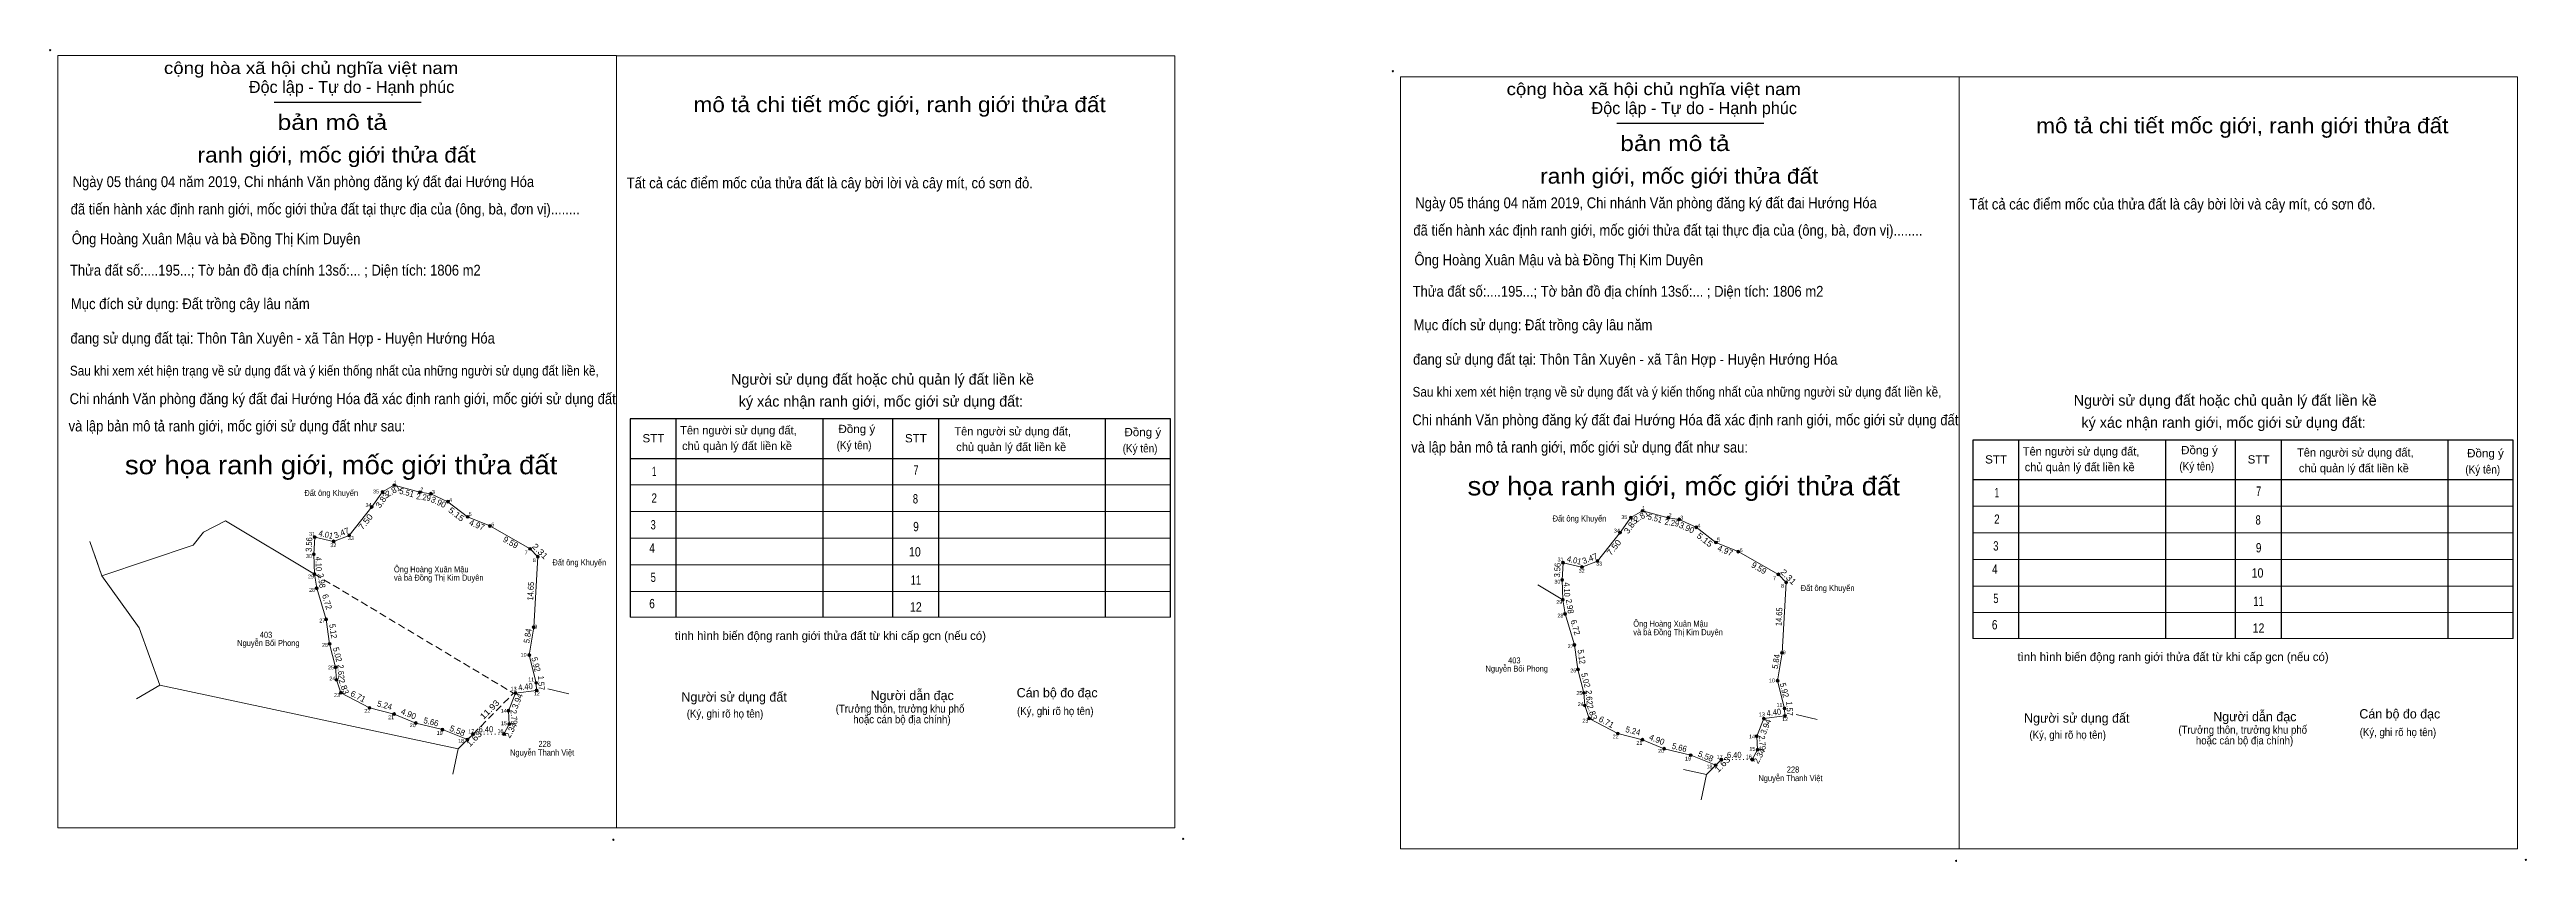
# Model space of a CAD drawing. Header units: metres. Extents: x 552359 to 552912, y 1839972 to 1840607.
# Drawn here: x 552359 to 552872, y 1840438 to 1840607 of the extents above; entities that cross this region are included whole.
import ezdxf
from ezdxf.enums import TextEntityAlignment as Align

# ---------------------------------------------------------------- set-up
doc = ezdxf.new("R2010")
doc.units = ezdxf.units.M
doc.header["$LTSCALE"] = 0.5
doc.header["$PDMODE"] = 32
doc.header["$PDSIZE"] = 0.25
doc.linetypes.add('DOTTED', pattern=[1.5, 0.3, -1.2])
doc.linetypes.add('MEDIUM_DASHED', pattern=[4.5, 3, -1.5])
for name, color, linetype, lineweight in [('10', 7, 'Continuous', 13), ('2', 7, 'Continuous', 13), ('49', 7, 'Continuous', 13), ('63', 7, 'Continuous', 13)]:
    doc.layers.add(name, color=color, linetype=linetype, lineweight=lineweight)
doc.layers.add('16', color=7, linetype='Continuous')

msp = doc.modelspace()

# ---------------------------------------------------------------- hatches: boundary and pattern name
at = {"layer": '63'}
for points in [[(552430.5421, 1840516.4923, 1), (552429.9421, 1840516.4923, 1)], [(552425.8721, 1840511.9723, 1), (552425.2721, 1840511.9723, 1)], [(552428.1121, 1840515.0823, 1), (552427.5121, 1840515.0823, 1)], [(552435.8621, 1840515.0423, 1), (552435.2621, 1840515.0423, 1)], [(552438.1321, 1840514.7123, 1), (552437.5321, 1840514.7123, 1)], [(552441.6721, 1840513.0723, 1), (552441.0721, 1840513.0723, 1)], [(552689.1321, 1840511.1823, 1), (552688.5321, 1840511.1823, 1)], [(552414.0721, 1840505.7223, 1), (552413.4721, 1840505.7223, 1)], [(552421.2221, 1840506.0823, 1), (552420.6221, 1840506.0823, 1)], [(552445.7421, 1840509.9223, 1), (552445.1421, 1840509.9223, 1)], [(552450.3421, 1840508.0323, 1), (552449.7421, 1840508.0323, 1)], [(552684.4621, 1840506.6623, 1), (552683.8621, 1840506.6623, 1)], [(552686.7021, 1840509.7723, 1), (552686.1021, 1840509.7723, 1)], [(552694.4521, 1840509.7323, 1), (552693.8521, 1840509.7323, 1)], [(552696.7221, 1840509.4023, 1), (552696.1221, 1840509.4023, 1)], [(552700.2621, 1840507.7623, 1), (552699.6621, 1840507.7623, 1)], [(552413.8921, 1840502.1623, 1), (552413.2921, 1840502.1623, 1)], [(552417.9821, 1840504.8323, 1), (552417.3821, 1840504.8323, 1)], [(552458.6821, 1840503.3023, 1), (552458.0821, 1840503.3023, 1)], [(552460.3021, 1840501.6623, 1), (552459.7021, 1840501.6623, 1)], [(552672.6621, 1840500.4123, 1), (552672.0621, 1840500.4123, 1)], [(552679.8121, 1840500.7723, 1), (552679.2121, 1840500.7723, 1)], [(552704.3321, 1840504.6123, 1), (552703.7321, 1840504.6123, 1)], [(552708.9321, 1840502.7223, 1), (552708.3321, 1840502.7223, 1)], [(552414.0321, 1840498.0623, 1), (552413.4321, 1840498.0623, 1)], [(552414.5021, 1840495.1223, 1), (552413.9021, 1840495.1223, 1)], [(552672.4821, 1840496.8523, 1), (552671.8821, 1840496.8523, 1)], [(552676.5721, 1840499.5223, 1), (552675.9721, 1840499.5223, 1)], [(552717.2721, 1840497.9923, 1), (552716.6721, 1840497.9923, 1)], [(552718.8921, 1840496.3523, 1), (552718.2921, 1840496.3523, 1)], [(552672.6221, 1840492.7523, 1), (552672.0221, 1840492.7523, 1)], [(552673.0921, 1840489.8123, 1), (552672.4921, 1840489.8123, 1)], [(552416.4221, 1840488.6823, 1), (552415.8221, 1840488.6823, 1)], [(552459.4421, 1840487.0423, 1), (552458.8421, 1840487.0423, 1)], [(552417.1621, 1840483.6123, 1), (552416.5621, 1840483.6123, 1)], [(552458.5121, 1840481.2723, 1), (552457.9121, 1840481.2723, 1)], [(552675.0121, 1840483.3723, 1), (552674.4121, 1840483.3723, 1)], [(552718.0321, 1840481.7323, 1), (552717.4321, 1840481.7323, 1)], [(552418.4021, 1840478.7523, 1), (552417.8021, 1840478.7523, 1)], [(552418.5821, 1840476.1423, 1), (552417.9821, 1840476.1423, 1)], [(552459.9521, 1840475.5323, 1), (552459.3521, 1840475.5323, 1)], [(552675.7521, 1840478.3023, 1), (552675.1521, 1840478.3023, 1)], [(552717.1021, 1840475.9623, 1), (552716.5021, 1840475.9623, 1)], [(552419.4821, 1840473.4623, 1), (552418.8821, 1840473.4623, 1)], [(552425.4221, 1840470.3423, 1), (552424.8221, 1840470.3423, 1)], [(552430.5021, 1840469.0423, 1), (552429.9021, 1840469.0423, 1)], [(552454.2021, 1840469.7523, 1), (552453.6021, 1840469.7523, 1)], [(552455.6721, 1840473.4123, 1), (552455.0721, 1840473.4123, 1)], [(552460.0421, 1840473.9623, 1), (552459.4421, 1840473.9623, 1)], [(552676.9921, 1840473.4423, 1), (552676.3921, 1840473.4423, 1)], [(552677.1721, 1840470.8323, 1), (552676.5721, 1840470.8323, 1)], [(552718.5421, 1840470.2223, 1), (552717.9421, 1840470.2223, 1)], [(552435.0321, 1840467.1823, 1), (552434.4321, 1840467.1823, 1)], [(552440.5321, 1840465.8323, 1), (552439.9321, 1840465.8323, 1)], [(552446.8621, 1840464.9123, 1), (552446.2621, 1840464.9123, 1)], [(552453.2621, 1840464.9123, 1), (552452.6621, 1840464.9123, 1)], [(552454.3721, 1840466.9723, 1), (552453.7721, 1840466.9723, 1)], [(552678.0721, 1840468.1523, 1), (552677.4721, 1840468.1523, 1)], [(552684.0121, 1840465.0323, 1), (552683.4121, 1840465.0323, 1)], [(552712.7921, 1840464.4423, 1), (552712.1921, 1840464.4423, 1)], [(552714.2621, 1840468.1023, 1), (552713.6621, 1840468.1023, 1)], [(552718.6321, 1840468.6523, 1), (552718.0321, 1840468.6523, 1)], [(552445.7121, 1840463.7623, 1), (552445.1121, 1840463.7623, 1)], [(552689.0921, 1840463.7323, 1), (552688.4921, 1840463.7323, 1)], [(552693.6221, 1840461.8723, 1), (552693.0221, 1840461.8723, 1)], [(552699.1221, 1840460.5223, 1), (552698.5221, 1840460.5223, 1)], [(552705.4521, 1840459.6023, 1), (552704.8521, 1840459.6023, 1)], [(552711.8521, 1840459.6023, 1), (552711.2521, 1840459.6023, 1)], [(552712.9621, 1840461.6623, 1), (552712.3621, 1840461.6623, 1)], [(552704.3021, 1840458.4523, 1), (552703.7021, 1840458.4523, 1)]]:
    msp.add_hatch(color=256, dxfattribs=at).paths.add_polyline_path(points)

# ---------------------------------------------------------------- linework, layer by layer
at = {"layer": '10'}
for p, q in [((552395.27, 1840509.13), (552413.74, 1840498.06)), ((552367.22, 1840504.79), (552369.71, 1840497.72)), ((552368.15, 1840502.14), (552369.71, 1840497.72)), ((552667.16, 1840495.85), (552672.33, 1840492.75)), ((552376.86, 1840472.18), (552381.72, 1840475.04)), ((552376.86, 1840472.18), (552381.72, 1840475.04)), ((552381.72, 1840475.04), (552443.5, 1840461.82)), ((552697.33, 1840457.53), (552702.09, 1840456.51))]:
    msp.add_line(p, q, dxfattribs=at)
for points in [[(552459.75, 1840473.96), (552459.66, 1840475.53), (552458.22, 1840481.27), (552459.15, 1840487.04), (552460.01, 1840501.66), (552458.39, 1840503.3), (552450.05, 1840508.03), (552445.45, 1840509.92), (552441.38, 1840513.07), (552437.84, 1840514.71), (552435.57, 1840515.04), (552430.25, 1840516.49), (552427.82, 1840515.08), (552425.58, 1840511.97), (552420.93, 1840506.08), (552417.69, 1840504.83), (552413.78, 1840505.72), (552413.6, 1840502.16), (552413.74, 1840498.06), (552414.21, 1840495.12), (552416.13, 1840488.68), (552416.87, 1840483.61), (552418.11, 1840478.75), (552418.29, 1840476.14)], [(552718.34, 1840468.65), (552718.25, 1840470.22), (552716.81, 1840475.96), (552717.74, 1840481.73), (552718.6, 1840496.35), (552716.98, 1840497.99), (552708.64, 1840502.72), (552704.04, 1840504.61), (552699.97, 1840507.76), (552696.43, 1840509.4), (552694.16, 1840509.73), (552688.84, 1840511.18), (552686.41, 1840509.77), (552684.17, 1840506.66), (552679.52, 1840500.77), (552676.28, 1840499.52), (552672.37, 1840500.41), (552672.19, 1840496.85), (552672.33, 1840492.75), (552672.8, 1840489.81), (552674.72, 1840483.37), (552675.46, 1840478.3), (552676.7, 1840473.44), (552676.88, 1840470.83)], [(552369.71, 1840497.72), (552388.57, 1840504.07), (552390.76, 1840506.76), (552395.27, 1840509.13)], [(552369.71, 1840497.72), (552388.57, 1840504.07), (552390.76, 1840506.76), (552395.27, 1840509.13)], [(552381.72, 1840475.04), (552377.39, 1840486.93), (552369.71, 1840497.72)], [(552381.72, 1840475.04), (552377.39, 1840486.93), (552369.71, 1840497.72)], [(552418.29, 1840476.14), (552419.19, 1840473.46), (552425.13, 1840470.34), (552430.21, 1840469.04), (552434.74, 1840467.18), (552440.24, 1840465.83), (552445.42, 1840463.76)], [(552452.97, 1840464.91), (552454.08, 1840466.97), (552453.91, 1840469.75), (552455.38, 1840473.41)], [(552676.88, 1840470.83), (552677.78, 1840468.15), (552683.72, 1840465.03), (552688.8, 1840463.73), (552693.33, 1840461.87), (552698.83, 1840460.52), (552704.01, 1840458.45)], [(552711.56, 1840459.6), (552712.67, 1840461.66), (552712.5, 1840464.44), (552713.97, 1840468.1)]]:
    msp.add_lwpolyline(points, dxfattribs=at)
at = {"layer": '2', "lineweight": 25}
for p, q in [((552405.39, 1840595.9), (552435.81, 1840595.9)), ((552683.52, 1840591.52), (552713.94, 1840591.52)), ((552488.59, 1840530.21), (552488.59, 1840489.12)), ((552519.04, 1840530.21), (552519.04, 1840489.12)), ((552533.44, 1840530.21), (552533.44, 1840489.12)), ((552542.97, 1840530.21), (552542.97, 1840489.12)), ((552577.52, 1840530.11), (552577.52, 1840489.12)), ((552766.72, 1840525.83), (552766.72, 1840484.74)), ((552797.17, 1840525.83), (552797.17, 1840484.74)), ((552811.57, 1840525.83), (552811.57, 1840484.74)), ((552821.1, 1840525.83), (552821.1, 1840484.74)), ((552855.65, 1840525.73), (552855.65, 1840484.74)), ((552479.12, 1840522.05), (552591.04, 1840522.05)), ((552757.25, 1840517.67), (552869.17, 1840517.67))]:
    msp.add_line(p, q, dxfattribs=at)
at = {"layer": '2'}
for p, q in [((552479.12, 1840516.53), (552591.04, 1840516.53)), ((552479.12, 1840511.01), (552591.04, 1840511.01)), ((552757.25, 1840512.15), (552869.17, 1840512.15)), ((552479.12, 1840505.49), (552591.04, 1840505.49)), ((552757.25, 1840506.63), (552869.17, 1840506.63)), ((552757.25, 1840501.11), (552869.17, 1840501.11)), ((552479.12, 1840499.97), (552591.04, 1840499.97)), ((552757.25, 1840495.59), (552869.17, 1840495.59)), ((552479.12, 1840494.45), (552591.04, 1840494.45)), ((552757.25, 1840490.07), (552869.17, 1840490.07)), ((552479.12, 1840489.12), (552591.04, 1840489.12)), ((552757.25, 1840484.74), (552869.17, 1840484.74))]:
    msp.add_line(p, q, dxfattribs=at)
for points in [[(552360.56, 1840445.47), (552360.55, 1840445.47), (552360.55, 1840605.51), (552476.26, 1840605.51), (552476.26, 1840605.5)], [(552476.26, 1840605.5), (552476.26, 1840445.47), (552360.56, 1840445.47)], [(552476.26, 1840605.5), (552591.97, 1840605.5), (552591.97, 1840445.47), (552591.96, 1840445.47)], [(552591.96, 1840445.47), (552476.26, 1840445.47), (552476.26, 1840605.5)], [(552476.26, 1840605.5), (552591.96, 1840605.5), (552591.96, 1840445.47)], [(552591.96, 1840445.47), (552476.26, 1840445.47), (552476.26, 1840605.5)], [(552638.69, 1840441.09), (552638.68, 1840441.09), (552638.68, 1840601.13), (552754.39, 1840601.13), (552754.39, 1840601.12)], [(552754.39, 1840601.12), (552754.39, 1840441.09), (552638.69, 1840441.09)], [(552754.39, 1840601.12), (552870.1, 1840601.12), (552870.1, 1840441.09), (552870.09, 1840441.09)], [(552870.09, 1840441.09), (552754.39, 1840441.09), (552754.39, 1840601.12)], [(552754.39, 1840601.12), (552870.09, 1840601.12), (552870.09, 1840441.09)], [(552870.09, 1840441.09), (552754.39, 1840441.09), (552754.39, 1840601.12)]]:
    msp.add_lwpolyline(points, dxfattribs=at)
at = {"layer": '2', "lineweight": 25}
for points in [[(552591.04, 1840489.12), (552591.04, 1840530.21), (552479.12, 1840530.21), (552479.12, 1840489.12)], [(552869.17, 1840484.74), (552869.17, 1840525.83), (552757.25, 1840525.83), (552757.25, 1840484.74)]]:
    msp.add_lwpolyline(points, dxfattribs=at)
at = {"layer": '2'}
for p in [(552358.97, 1840606.66), (552637.1, 1840602.28), (552475.64, 1840443), (552593.68, 1840443.2), (552753.77, 1840438.62), (552871.81, 1840438.82)]:
    msp.add_point(p, dxfattribs=at)
at = {"layer": '49'}
for p, q in [((552455.38, 1840473.41), (552459.75, 1840473.96)), ((552462.09, 1840474.25), (552466.44, 1840473.21)), ((552446.57, 1840464.91), (552443.5, 1840461.82)), ((552446.57, 1840464.91), (552445.42, 1840463.76)), ((552713.97, 1840468.1), (552718.34, 1840468.65)), ((552720.68, 1840468.94), (552725.03, 1840467.9)), ((552443.5, 1840461.82), (552442.38, 1840456.6)), ((552705.16, 1840459.6), (552702.09, 1840456.51)), ((552705.16, 1840459.6), (552704.01, 1840458.45)), ((552702.09, 1840456.51), (552700.97, 1840451.29))]:
    msp.add_line(p, q, dxfattribs=at)
at = {"layer": '49', "linetype": 'DOTTED'}
for p, q in [((552446.57, 1840464.91), (552452.97, 1840464.91)), ((552705.16, 1840459.6), (552711.56, 1840459.6))]:
    msp.add_line(p, q, dxfattribs=at)
at = {"layer": '63', "linetype": 'MEDIUM_DASHED'}
for p in [(552413.74, 1840498.06), (552446.57, 1840464.91)]:
    msp.add_line(p, (552454.98, 1840473.37), dxfattribs=at)
at = {"layer": '63'}
for centre in [(552430.2421, 1840516.4923), (552425.5721, 1840511.9723), (552427.8121, 1840515.0823), (552435.5621, 1840515.0423), (552437.8321, 1840514.7123), (552441.3721, 1840513.0723), (552688.8321, 1840511.1823), (552413.7721, 1840505.7223), (552420.9221, 1840506.0823), (552445.4421, 1840509.9223), (552450.0421, 1840508.0323), (552684.1621, 1840506.6623), (552686.4021, 1840509.7723), (552694.1521, 1840509.7323), (552696.4221, 1840509.4023), (552699.9621, 1840507.7623), (552413.5921, 1840502.1623), (552417.6821, 1840504.8323), (552458.3821, 1840503.3023), (552460.0021, 1840501.6623), (552672.3621, 1840500.4123), (552679.5121, 1840500.7723), (552704.0321, 1840504.6123), (552708.6321, 1840502.7223), (552413.7321, 1840498.0623), (552414.2021, 1840495.1223), (552672.1821, 1840496.8523), (552676.2721, 1840499.5223), (552716.9721, 1840497.9923), (552718.5921, 1840496.3523), (552672.3221, 1840492.7523), (552672.7921, 1840489.8123), (552416.1221, 1840488.6823), (552459.1421, 1840487.0423), (552416.8621, 1840483.6123), (552458.2121, 1840481.2723), (552674.7121, 1840483.3723), (552717.7321, 1840481.7323), (552418.1021, 1840478.7523), (552418.2821, 1840476.1423), (552459.6521, 1840475.5323), (552675.4521, 1840478.3023), (552716.8021, 1840475.9623), (552419.1821, 1840473.4623), (552425.1221, 1840470.3423), (552430.2021, 1840469.0423), (552453.9021, 1840469.7523), (552455.3721, 1840473.4123), (552459.7421, 1840473.9623), (552676.6921, 1840473.4423), (552676.8721, 1840470.8323), (552718.2421, 1840470.2223), (552434.7321, 1840467.1823), (552440.2321, 1840465.8323), (552446.5621, 1840464.9123), (552452.9621, 1840464.9123), (552454.0721, 1840466.9723), (552677.7721, 1840468.1523), (552683.7121, 1840465.0323), (552712.4921, 1840464.4423), (552713.9621, 1840468.1023), (552718.3321, 1840468.6523), (552445.4121, 1840463.7623), (552688.7921, 1840463.7323), (552693.3221, 1840461.8723), (552698.8221, 1840460.5223), (552705.1521, 1840459.6023), (552711.5521, 1840459.6023), (552712.6621, 1840461.6623), (552704.0021, 1840458.4523)]:
    msp.add_circle(centre, 0.3, dxfattribs=at)

# ---------------------------------------------------------------- texts
at = {"layer": '16', "width": 0.9}
for s, height, p in [('Ngày 05 tháng 04 năm 2019, Chi nhánh Văn phòng đăng ký đất đai Hướng Hóa', 2.24, (552363.63, 1840578.27)), ('Tất cả các điểm mốc của thửa đất là cây bời lời và cây mít, có sơn đỏ.', 2.24, (552478.42, 1840578.01)), (' đã tiến hành xác định ranh giới, mốc giới thửa đất tại thực địa của (ông, bà, đơn vị)........', 2.244, (552362.47, 1840572.6)), ('Ngày 05 tháng 04 năm 2019, Chi nhánh Văn phòng đăng ký đất đai Hướng Hóa', 2.24, (552641.76, 1840573.89)), ('Tất cả các điểm mốc của thửa đất là cây bời lời và cây mít, có sơn đỏ.', 2.24, (552756.55, 1840573.63)), ('Ông Hoàng Xuân Mậu và bà Đồng Thị Kim Duyên', 2.24, (552363.45, 1840566.44)), (' đã tiến hành xác định ranh giới, mốc giới thửa đất tại thực địa của (ông, bà, đơn vị)........', 2.244, (552640.6, 1840568.22)), ('Thửa đất số:....195...; Tờ bản đồ địa chính 13số:... ; Diện tích: 1806 m2', 2.24, (552363.07, 1840559.93)), ('Ông Hoàng Xuân Mậu và bà Đồng Thị Kim Duyên', 2.24, (552641.58, 1840562.06)), ('Thửa đất số:....195...; Tờ bản đồ địa chính 13số:... ; Diện tích: 1806 m2', 2.24, (552641.2, 1840555.55)), ('Mục đích sử dụng: Đất trồng cây lâu năm', 2.24, (552363.28, 1840552.97)), ('đang sử dụng đất tại: Thôn Tân Xuyên - xã Tân Hợp - Huyện Hướng Hóa', 2.24, (552363.17, 1840545.84)), ('Mục đích sử dụng: Đất trồng cây lâu năm', 2.24, (552641.41, 1840548.59)), ('Sau khi xem xét hiện trạng về sử dụng đất và ý kiến thống nhất của những người sử dụng đất liền kề,', 2.019, (552363.06, 1840539.21)), ('đang sử dụng đất tại: Thôn Tân Xuyên - xã Tân Hợp - Huyện Hướng Hóa', 2.24, (552641.3, 1840541.46)), ('Sau khi xem xét hiện trạng về sử dụng đất và ý kiến thống nhất của những người sử dụng đất liền kề,', 2.019, (552641.19, 1840534.83)), ('Chi nhánh Văn phòng đăng ký đất đai Hướng Hóa đã xác định ranh giới, mốc giới sử dụng đất', 2.244, (552363.01, 1840533.28)), ('Chi nhánh Văn phòng đăng ký đất đai Hướng Hóa đã xác định ranh giới, mốc giới sử dụng đất', 2.244, (552641.14, 1840528.9)), (' và lập bản mô tả ranh giới, mốc giới sử dụng đất như sau:', 2.244, (552362.04, 1840527.63)), (' và lập bản mô tả ranh giới, mốc giới sử dụng đất như sau:', 2.244, (552640.17, 1840523.25)), ('Ông Hoàng Xuân Mậu ', 1.25, (552430.19, 1840498.43)), ('và bà Đồng Thị Kim Duyên', 1.25, (552430.19, 1840496.68)), ('và bà Đồng Thị Kim Duyên', 1.25, (552686.91, 1840485.4)), ('Ông Hoàng Xuân Mậu ', 1.25, (552686.91, 1840487.15))]:
    msp.add_text(s, height=height, dxfattribs=at).set_placement(p)
at = {"layer": '2'}
for s, height, width, p in [('cộng hòa xã hội chủ nghĩa việt nam', 2.511, 1.15, (552382.55, 1840601.71)), ('cộng hòa xã hội chủ nghĩa việt nam', 2.511, 1.15, (552660.68, 1840597.33)), ('STT', 1.711, 1.05, (552481.67, 1840525.36)), ('(Ký tên)', 1.711, 0.9, (552521.9, 1840523.93)), ('Đồng ý', 1.711, 1.05, (552522.27, 1840527.29)), ('STT', 1.711, 1.05, (552536.04, 1840525.36)), ('Đồng ý', 1.711, 1.05, (552581.51, 1840526.64)), ('(Ký tên)', 1.711, 0.9, (552581.14, 1840523.28)), ('STT', 1.711, 1.05, (552759.8, 1840520.98)), ('(Ký tên)', 1.711, 0.9, (552800.03, 1840519.55)), ('Đồng ý', 1.711, 1.05, (552800.4, 1840522.91)), ('STT', 1.711, 1.05, (552814.17, 1840520.98)), ('(Ký tên)', 1.711, 0.9, (552859.27, 1840518.9)), ('Đồng ý', 1.711, 1.05, (552859.64, 1840522.26)), ('(Ký, ghi rõ họ tên)', 1.656, 0.9, (552490.85, 1840468.32)), ('(Ký, ghi rõ họ tên)', 1.656, 0.9, (552559.26, 1840468.86)), ('(Ký, ghi rõ họ tên)', 1.656, 0.9, (552768.98, 1840463.94)), ('(Ký, ghi rõ họ tên)', 1.656, 0.9, (552837.39, 1840464.48))]:
    msp.add_text(s, height=height, dxfattribs=dict(at, width=width)).set_placement(p)
for s, height, p in [('Độc lập - Tự do - Hạnh phúc', 2.511, (552400.13, 1840597.78)), ('Độc lập - Tự do - Hạnh phúc', 2.511, (552678.26, 1840593.4)), ('Người sử dụng đất hoặc chủ quản lý đất liền kề ', 2.222, (552500.03, 1840537.34)), ('ký xác nhận ranh giới, mốc giới sử dụng đất:', 2.222, (552501.62, 1840532.76)), ('Người sử dụng đất hoặc chủ quản lý đất liền kề ', 2.222, (552778.16, 1840532.96)), ('ký xác nhận ranh giới, mốc giới sử dụng đất:', 2.222, (552779.75, 1840528.38)), ('Tên người sử dụng đất,', 1.711, (552489.48, 1840527.02)), ('chủ quản lý đất liền kề', 1.711, (552489.88, 1840523.77)), ('Tên người sử dụng đất,', 1.711, (552546.28, 1840526.8)), ('chủ quản lý đất liền kề', 1.711, (552546.67, 1840523.55)), ('Tên người sử dụng đất,', 1.711, (552767.61, 1840522.64)), ('chủ quản lý đất liền kề', 1.711, (552768.01, 1840519.39)), ('Tên người sử dụng đất,', 1.711, (552824.41, 1840522.42)), ('chủ quản lý đất liền kề', 1.711, (552824.8, 1840519.17)), ('tình hình biến động ranh giới thửa đất từ khi cấp gcn (nếu có)', 1.766, (552488.38, 1840484.41)), ('tình hình biến động ranh giới thửa đất từ khi cấp gcn (nếu có)', 1.766, (552766.51, 1840480.03)), ('Người dẫn đạc', 1.936, (552528.91, 1840471.94)), ('Cán bộ đo đạc', 1.927, (552559.19, 1840472.52)), ('Người sử dụng đất', 1.932, (552489.74, 1840471.64)), ('Người sử dụng đất', 1.932, (552767.87, 1840467.26)), ('Người dẫn đạc', 1.936, (552807.04, 1840467.56)), ('Cán bộ đo đạc', 1.927, (552837.32, 1840468.14))]:
    msp.add_text(s, height=height, dxfattribs=at).set_placement(p)
for s, height, width, p in [('bản mô tả', 3.179, 1.2, (552417.425, 1840590.12)), ('mô tả chi tiết mốc giới, ranh giới thửa đất', 3.178, 1.1, (552534.94, 1840593.81)), ('mô tả chi tiết mốc giới, ranh giới thửa đất', 3.178, 1.1, (552813.075, 1840589.43)), ('bản mô tả', 3.179, 1.2, (552695.55, 1840585.74)), ('ranh giới, mốc giới thửa đất', 3.179, 1.1, (552418.315, 1840583.36)), ('ranh giới, mốc giới thửa đất', 3.179, 1.1, (552696.44, 1840578.98)), ('sơ họa ranh giới, mốc giới thửa đất', 3.879, 1.1, (552419.24, 1840518.75)), ('7', 1.936, 0.75, (552538.33, 1840518.66)), ('1', 1.931, 0.65, (552484.095, 1840518.38)), ('sơ họa ranh giới, mốc giới thửa đất', 3.879, 1.1, (552697.37, 1840514.37)), ('1', 1.931, 0.65, (552762.225, 1840514)), ('7', 1.936, 0.75, (552816.46, 1840514.28)), ('2', 1.931, 0.8, (552484.105, 1840512.86)), ('8', 1.936, 0.75, (552538.22, 1840512.7)), ('2', 1.931, 0.8, (552762.235, 1840508.48)), ('8', 1.936, 0.75, (552816.35, 1840508.32)), ('3', 1.932, 0.75, (552483.89, 1840507.32)), ('9', 1.936, 0.8, (552538.33, 1840506.94)), ('4', 1.932, 0.8, (552483.67, 1840502.5)), ('10', 1.936, 0.85, (552538.095, 1840501.71)), ('4', 1.932, 0.8, (552761.8, 1840498.12)), ('3', 1.932, 0.75, (552762.02, 1840502.94)), ('9', 1.936, 0.8, (552816.455, 1840502.56)), ('5', 1.932, 0.75, (552483.905, 1840496.44)), ('11', 1.936, 0.75, (552538.31, 1840495.85)), ('10', 1.936, 0.85, (552816.225, 1840497.33)), ('6', 1.932, 0.8, (552483.645, 1840490.98)), ('12', 1.936, 0.85, (552538.3, 1840490.29)), ('5', 1.932, 0.75, (552762.035, 1840492.06)), ('11', 1.936, 0.75, (552816.435, 1840491.47)), ('6', 1.932, 0.8, (552761.775, 1840486.6)), ('12', 1.936, 0.85, (552816.43, 1840485.91)), ('(Trưởng thôn, trưởng khu phố', 1.655, 0.9, (552535.03, 1840469.35)), ('hoặc cán bộ địa chính)', 1.655, 0.9, (552535.405, 1840467.14)), ('(Trưởng thôn, trưởng khu phố', 1.655, 0.9, (552813.16, 1840464.97)), ('hoặc cán bộ địa chính)', 1.655, 0.9, (552813.535, 1840462.76))]:
    msp.add_text(s, height=height, dxfattribs=dict(at, width=width)).set_placement(p, align=Align.CENTER)
at = {"layer": '63'}
for s, width, p in [('Đất ông Khuyến', 0.9, (552417.19, 1840514.27)), ('Đất ông Khuyến', 0.9, (552675.78, 1840508.96)), ('Đất ông Khuyến', 0.9, (552468.58, 1840499.86)), ('Đất ông Khuyến', 0.9, (552727.17, 1840494.55)), ('Nguyễn Bối Phong', 0.9, (552404.175, 1840483.16)), ('403', 0.85, (552403.685, 1840484.86)), ('403', 0.85, (552662.275, 1840479.55)), ('Nguyễn Bối Phong', 0.9, (552662.765, 1840477.85)), ('6.40', 0.85, (552449.245, 1840465.28)), ('Nguyễn Thanh Việt', 0.9, (552460.885, 1840460.46)), ('228', 0.85, (552461.415, 1840462.24)), ('6.40', 0.85, (552707.835, 1840459.97)), ('Nguyễn Thanh Việt', 0.9, (552719.475, 1840455.15)), ('228', 0.85, (552720.005, 1840456.93))]:
    msp.add_text(s, height=1.25, dxfattribs=dict(at, width=width)).set_placement(p, align=Align.CENTER)
for s, width, p in [(' 35', 0.95, (552427.08, 1840514.78)), (' 1', 0.9, (552430.79, 1840516.65)), (' 2', 0.9, (552436.27, 1840515.22)), (' 3', 0.95, (552438.67, 1840514.67)), (' 34', 0.95, (552425.54, 1840511.97)), (' 4', 0.95, (552442.23, 1840513)), (' 5', 0.9, (552446.28, 1840510.09)), (' 35', 0.95, (552685.67, 1840509.47)), (' 1', 0.9, (552689.38, 1840511.34)), (' 2', 0.9, (552694.86, 1840509.91)), (' 31', 0.9, (552413.86, 1840506)), (' 33', 0.95, (552421.87, 1840505.12)), (' 6', 0.9, (552450.97, 1840507.93)), (' 34', 0.95, (552684.13, 1840506.66)), (' 3', 0.95, (552697.26, 1840509.36)), (' 4', 0.95, (552700.82, 1840507.69)), (' 5', 0.9, (552704.87, 1840504.78)), (' 30', 0.95, (552413.21, 1840501.4)), (' 32', 0.95, (552418.25, 1840503.65)), (' 7', 0.9, (552457.87, 1840502.1)), (' 8', 0.95, (552459.57, 1840500.54)), (' 31', 0.9, (552672.45, 1840500.69)), (' 33', 0.95, (552680.46, 1840499.81)), (' 6', 0.9, (552709.56, 1840502.62)), (' 29', 0.95, (552413.6, 1840497.16)), (' 28', 0.95, (552413.85, 1840494.38)), (' 30', 0.95, (552671.8, 1840496.09)), (' 32', 0.95, (552676.84, 1840498.34)), (' 7', 0.9, (552716.46, 1840496.79)), (' 8', 0.95, (552718.16, 1840495.23)), (' 29', 0.95, (552672.19, 1840491.85)), (' 28', 0.95, (552672.44, 1840489.07)), (' 27', 0.95, (552415.95, 1840488.02)), (' 9', 0.9, (552459.89, 1840486.76)), (' 26', 0.95, (552416.51, 1840482.99)), (' 10', 0.95, (552457.66, 1840480.93)), (' 27', 0.95, (552674.54, 1840482.71)), (' 9', 0.9, (552718.48, 1840481.45)), (' 25', 0.95, (552417.77, 1840478.31)), (' 24', 0.95, (552418.05, 1840476.02)), (' 13', 0.95, (552455.59, 1840473.9)), (' 11', 0.9, (552459.22, 1840475.83)), (' 26', 0.95, (552675.1, 1840477.68)), (' 10', 0.95, (552716.25, 1840475.62)), (' 23', 0.95, (552419.01, 1840472.59)), (' 22', 0.95, (552425.27, 1840469.31)), (' 14', 0.95, (552453.53, 1840469.31)), (' 12', 0.95, (552460.39, 1840472.9)), (' 25', 0.95, (552676.36, 1840473)), (' 24', 0.95, (552676.64, 1840470.71)), (' 13', 0.95, (552714.18, 1840468.59)), (' 11', 0.9, (552717.81, 1840470.52)), (' 21', 0.9, (552430.21, 1840467.98)), (' 20', 0.95, (552434.7, 1840466.34)), (' 19', 0.95, (552440.28, 1840464.73)), (' 17', 0.95, (552446.83, 1840465.06)), (' 16', 0.95, (552452.87, 1840465.13)), (' 15', 0.95, (552453.61, 1840466.74)), (' 23', 0.95, (552677.6, 1840467.28)), (' 22', 0.95, (552683.86, 1840464)), (' 14', 0.95, (552712.12, 1840464)), (' 12', 0.95, (552718.98, 1840467.59)), (' 18', 0.95, (552444.72, 1840463.09)), (' 21', 0.9, (552688.8, 1840462.67)), (' 20', 0.95, (552693.29, 1840461.03)), (' 19', 0.95, (552698.87, 1840459.42)), (' 17', 0.95, (552705.42, 1840459.75)), (' 16', 0.95, (552711.46, 1840459.82)), (' 15', 0.95, (552712.2, 1840461.43)), (' 18', 0.95, (552703.31, 1840457.78))]:
    msp.add_text(s, height=0.8, dxfattribs=dict(at, width=width)).set_placement(p, align=Align.RIGHT)
for s, rotation, p in [('2.81', 30.124, (552430.3013, 1840514.8037)), ('3.90', 335.143, (552439.1373, 1840512.4078)), ('2.81', 30.124, (552688.8913, 1840509.4937)), ('3.47', 21.097, (552419.55, 1840506.0126)), ('4.97', 337.664, (552447.1325, 1840507.6686)), ('9.59', 330.44, (552454.0617, 1840504.077)), ('3.90', 335.143, (552697.7273, 1840507.0978)), ('3.47', 21.097, (552678.14, 1840500.7026)), ('4.97', 337.664, (552705.7225, 1840502.3586)), ('9.59', 330.44, (552712.6517, 1840498.767)), ('6.72', 286.601, (552415.7436, 1840492.1386)), ('6.72', 286.601, (552674.3336, 1840486.8286)), ('2.83', 288.563, (552419.2124, 1840474.554)), ('6.71', 332.289, (552422.4744, 1840472.1656)), ('4.90', 337.677, (552432.9776, 1840468.5087)), ('3.94', 68.118, (552456.3273, 1840471.5071)), ('2.83', 288.563, (552677.8024, 1840469.244)), ('5.58', 338.218, (552443.1031, 1840465.0353)), ('2.34', 61.683, (552454.9663, 1840465.3736)), ('6.71', 332.289, (552681.0644, 1840466.8556)), ('4.90', 337.677, (552691.5676, 1840463.1987)), ('3.94', 68.118, (552714.9173, 1840466.1971)), ('5.58', 338.218, (552701.6931, 1840459.7253)), ('2.34', 61.683, (552713.5563, 1840460.0636))]:
    msp.add_text(s, height=1.25, rotation=rotation, dxfattribs=at).set_placement(p, align=Align.CENTER)
for s, rotation, width, p in [('5.51', 344.754, 0.9, (552432.6707, 1840514.3546)), ('7.50', 51.71, 1.1, (552424.8145, 1840508.4977)), ('3.83', 54.236, 1.05, (552428.2822, 1840513.0048)), ('2.29', 351.729, 0.9, (552436.2301, 1840513.3963)), ('5.15', 322.262, 1.1, (552442.7375, 1840509.9665)), ('5.51', 344.754, 0.9, (552691.2607, 1840509.0446)), ('3.56', 87.105, 0.9, (552413.2125, 1840504.1534)), ('4.01', 347.177, 0.9, (552415.9563, 1840505.6431)), ('7.50', 51.71, 1.1, (552683.4045, 1840503.1877)), ('3.83', 54.236, 1.05, (552686.8722, 1840507.6948)), ('2.29', 351.729, 0.9, (552694.8201, 1840508.0863)), ('5.15', 322.262, 1.1, (552701.3275, 1840504.6565)), ('4.10', 271.956, 0.85, (552413.9686, 1840500.1463)), ('2.31', 314.648, 1.15, (552460.0089, 1840502.3542)), ('3.56', 87.105, 0.9, (552671.8025, 1840498.8434)), ('4.01', 347.177, 0.9, (552674.5463, 1840500.3331)), ('2.98', 279.083, 0.9, (552414.5736, 1840496.5987)), ('14.65', 86.634, 0.85, (552459.1273, 1840494.4933)), ('4.10', 271.956, 0.85, (552672.5586, 1840494.8363)), ('2.31', 314.648, 1.15, (552718.5989, 1840497.0442)), ('2.98', 279.083, 0.9, (552673.1636, 1840491.2887)), ('14.65', 86.634, 0.85, (552717.7173, 1840489.1833)), ('5.12', 278.304, 0.9, (552416.996, 1840486.1403)), ('5.84', 80.844, 0.9, (552458.4894, 1840485.1555)), ('5.02', 284.313, 0.95, (552417.8954, 1840481.2295)), ('5.92', 284.083, 0.95, (552459.0183, 1840479.1721)), ('5.12', 278.304, 0.9, (552675.586, 1840480.8303)), ('5.84', 80.844, 0.9, (552717.0794, 1840479.8455)), ('2.62', 273.945, 0.9, (552418.5891, 1840477.763)), ('4.40', 7.173, 0.9, (552457.512, 1840474.0853)), ('1.57', 273.281, 0.85, (552460.0911, 1840475.4558)), ('5.02', 284.313, 0.95, (552676.4854, 1840475.9195)), ('5.92', 284.083, 0.95, (552717.6083, 1840473.8621)), ('5.24', 345.646, 0.95, (552428.1151, 1840470.2723)), ('11.93', 45.17, 1.15, (552450.4542, 1840469.5444)), ('2.79', 273.499, 0.9, (552454.4476, 1840468.3781)), ('2.62', 273.945, 0.9, (552677.1791, 1840472.453)), ('4.40', 7.173, 0.9, (552716.102, 1840468.7753)), ('1.57', 273.281, 0.85, (552718.6811, 1840470.1458)), ('5.66', 346.209, 0.95, (552437.736, 1840466.8303)), ('1.63', 45, 1.15, (552447.2181, 1840463.4881)), ('5.24', 345.646, 0.95, (552686.7051, 1840464.9623)), ('2.79', 273.499, 0.9, (552713.0376, 1840463.0681)), ('5.66', 346.209, 0.95, (552696.326, 1840461.5203)), ('1.63', 45, 1.15, (552705.8081, 1840458.1781))]:
    msp.add_text(s, height=1.25, rotation=rotation, dxfattribs=dict(at, width=width)).set_placement(p, align=Align.CENTER)

doc.saveas('drawing.dxf')
